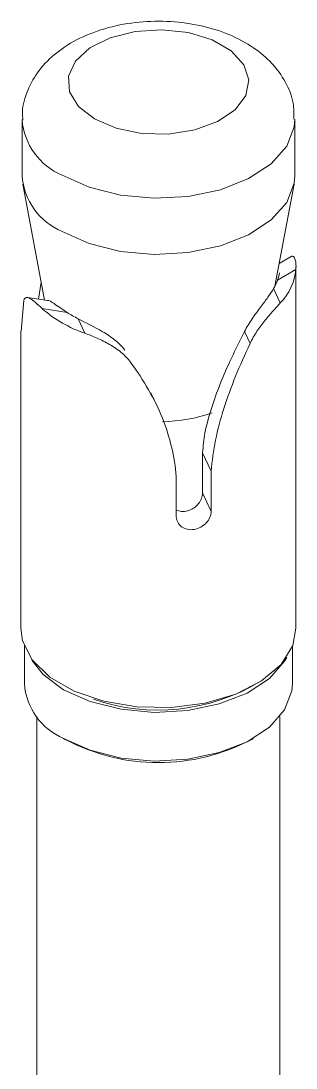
# Model space of a CAD drawing. Extents: x -976302 to -776254, y 5665 to 231437.
# Drawn here: x -790329.2 to -790268.8, y 84243.3 to 84472.9 of the extents above; entities that cross this region are included whole.
import ezdxf

# ---------------------------------------------------------------- set-up
doc = ezdxf.new("R2010")
doc.units = 0
doc.header["$LTSCALE"] = 1000
doc.header["$MEASUREMENT"] = 0

msp = doc.modelspace()

# ---------------------------------------------------------------- linework, layer by layer
at = {"linetype": 'Continuous', "lineweight": 15}
for p, q in [((-790328.95, 84451.27), (-790328.95, 84438.94)), ((-790328.95, 84451.27), (-790328.95, 84438.94)), ((-790328.95, 84451.27), (-790328.95, 84438.94)), ((-790328.95, 84451.27), (-790328.95, 84438.94)), ((-790269.07, 84438.94), (-790269.07, 84451.27)), ((-790269.07, 84438.94), (-790269.07, 84451.27)), ((-790269.07, 84438.94), (-790269.07, 84451.27)), ((-790269.07, 84438.94), (-790269.07, 84451.27)), ((-790328.78, 84437.08), (-790324.01, 84411.67)), ((-790328.78, 84437.08), (-790324.01, 84411.67)), ((-790328.78, 84437.08), (-790324.01, 84411.67)), ((-790328.78, 84437.08), (-790324.01, 84411.67)), ((-790273.44, 84414.74), (-790269.24, 84437.08)), ((-790273.44, 84414.74), (-790269.24, 84437.08)), ((-790273.44, 84414.74), (-790269.24, 84437.08)), ((-790273.44, 84414.74), (-790269.24, 84437.08)), ((-790269.89, 84421.2), (-790272.51, 84419.68)), ((-790269.89, 84421.2), (-790272.51, 84419.68)), ((-790269.89, 84421.2), (-790272.51, 84419.68)), ((-790269.89, 84421.2), (-790272.51, 84419.68)), ((-790272.87, 84416.07), (-790268.84, 84418.4)), ((-790272.87, 84416.07), (-790268.84, 84418.4)), ((-790268.82, 84339.71), (-790268.82, 84419.06)), ((-790268.82, 84339.71), (-790268.82, 84419.06)), ((-790268.82, 84339.71), (-790268.82, 84419.06)), ((-790268.82, 84339.71), (-790268.82, 84419.06)), ((-790325.36, 84411.88), (-790324.75, 84415.61)), ((-790325.36, 84411.88), (-790324.75, 84415.61)), ((-790325.36, 84411.88), (-790324.75, 84415.61)), ((-790325.36, 84411.88), (-790324.75, 84415.61)), ((-790272.26, 84411.03), (-790273.73, 84414.2)), ((-790272.26, 84411.03), (-790273.73, 84414.2)), ((-790328.57, 84411.59), (-790329.15, 84404.87)), ((-790328.57, 84411.59), (-790329.15, 84404.87)), ((-790328.57, 84411.59), (-790329.15, 84404.87)), ((-790328.57, 84411.59), (-790329.15, 84404.87)), ((-790323.32, 84411.57), (-790327.73, 84412.25)), ((-790323.32, 84411.57), (-790327.73, 84412.25)), ((-790323.32, 84411.57), (-790327.73, 84412.25)), ((-790323.32, 84411.57), (-790327.73, 84412.25)), ((-790324.51, 84409.79), (-790319.02, 84408.94)), ((-790324.51, 84409.79), (-790319.02, 84408.94)), ((-790316.65, 84407.57), (-790315.18, 84404.39)), ((-790316.65, 84407.57), (-790315.18, 84404.39)), ((-790329.21, 84404.87), (-790329.21, 84339.71)), ((-790329.21, 84404.87), (-790329.21, 84339.71)), ((-790329.21, 84404.87), (-790329.21, 84339.71)), ((-790329.21, 84404.87), (-790329.21, 84339.71)), ((-790280.12, 84404.76), (-790278.9, 84402.14)), ((-790280.12, 84404.76), (-790278.9, 84402.14)), ((-790299.18, 84388.15), (-790300.67, 84391.37)), ((-790299.18, 84388.15), (-790300.67, 84391.37)), ((-790299.18, 84388.15), (-790300.67, 84391.37)), ((-790299.18, 84388.15), (-790300.67, 84391.37)), ((-790289.31, 84378.2), (-790287.44, 84374.15)), ((-790289.31, 84369.4), (-790289.31, 84378.2)), ((-790289.31, 84378.2), (-790287.44, 84374.15)), ((-790289.31, 84369.4), (-790289.31, 84378.2)), ((-790287.44, 84374.15), (-790287.44, 84365.35)), ((-790287.44, 84374.15), (-790287.44, 84365.35)), ((-790295.09, 84364.17), (-790295.09, 84372.97)), ((-790295.09, 84364.17), (-790295.09, 84372.97)), ((-790289.31, 84369.4), (-790287.44, 84365.35)), ((-790289.31, 84369.4), (-790287.44, 84365.35)), ((-790328.45, 84335.84), (-790328.45, 84327.59)), ((-790328.45, 84335.84), (-790328.45, 84327.59)), ((-790328.45, 84335.84), (-790328.45, 84327.59)), ((-790328.45, 84335.84), (-790328.45, 84327.59)), ((-790269.57, 84327.59), (-790269.57, 84335.84)), ((-790269.57, 84327.59), (-790269.57, 84335.84)), ((-790269.57, 84327.59), (-790269.57, 84335.84)), ((-790269.57, 84327.59), (-790269.57, 84335.84)), ((-790325.68, 84320.39), (-790325.68, 84232.67)), ((-790325.68, 84320.39), (-790325.68, 84232.67)), ((-790325.68, 84320.39), (-790325.68, 84232.67)), ((-790325.68, 84320.39), (-790325.68, 84232.67)), ((-790272.34, 84232.67), (-790272.34, 84320.39)), ((-790272.34, 84232.67), (-790272.34, 84320.39)), ((-790272.34, 84232.67), (-790272.34, 84320.39)), ((-790272.34, 84232.67), (-790272.34, 84320.39)), ((-790319.83, 84315.57), (-790319.48, 84315.37)), ((-790319.83, 84315.57), (-790319.48, 84315.37)), ((-790319.83, 84315.57), (-790319.48, 84315.37)), ((-790319.83, 84315.57), (-790319.48, 84315.37)), ((-790278.55, 84315.37), (-790278.19, 84315.57)), ((-790278.55, 84315.37), (-790278.19, 84315.57)), ((-790278.55, 84315.37), (-790278.19, 84315.57)), ((-790278.55, 84315.37), (-790278.19, 84315.57))]:
    msp.add_line(p, q, dxfattribs=at)
at = {"linetype": 'Continuous', "lineweight": 15, "flags": 128}
for points in [[(-790313.07, 84451.37), (-790308.3, 84449.34), (-790302.71, 84448.21), (-790296.79, 84448.08), (-790291.06, 84448.97), (-790286.05, 84450.79), (-790282.18, 84453.38), (-790279.81, 84456.52), (-790279.15, 84459.92), (-790280.25, 84463.28), (-790283.02, 84466.3), (-790287.21, 84468.72), (-790292.45, 84470.32), (-790298.27, 84470.95), (-790304.16, 84470.57), (-790309.59, 84469.2), (-790314.08, 84466.97), (-790317.23, 84464.08), (-790318.76, 84460.77), (-790318.54, 84457.35), (-790316.59, 84454.13), (-790313.07, 84451.37)], [(-790313.07, 84451.37), (-790308.3, 84449.34), (-790302.71, 84448.21), (-790296.79, 84448.08), (-790291.06, 84448.97), (-790286.05, 84450.79), (-790282.18, 84453.38), (-790279.81, 84456.52), (-790279.15, 84459.92), (-790280.25, 84463.28), (-790283.02, 84466.3), (-790287.21, 84468.72), (-790292.45, 84470.32), (-790298.27, 84470.95), (-790304.16, 84470.57), (-790309.59, 84469.2), (-790314.08, 84466.97), (-790317.23, 84464.08), (-790318.76, 84460.77), (-790318.54, 84457.35), (-790316.59, 84454.13), (-790313.07, 84451.37)], [(-790313.07, 84451.37), (-790308.3, 84449.34), (-790302.71, 84448.21), (-790296.79, 84448.08), (-790291.06, 84448.97), (-790286.05, 84450.79), (-790282.18, 84453.38), (-790279.81, 84456.52), (-790279.15, 84459.92), (-790280.25, 84463.28), (-790283.02, 84466.3), (-790287.21, 84468.72), (-790292.45, 84470.32), (-790298.27, 84470.95), (-790304.16, 84470.57), (-790309.59, 84469.2), (-790314.08, 84466.97), (-790317.23, 84464.08), (-790318.76, 84460.77), (-790318.54, 84457.35), (-790316.59, 84454.13), (-790313.07, 84451.37)], [(-790313.07, 84451.37), (-790308.3, 84449.34), (-790302.71, 84448.21), (-790296.79, 84448.08), (-790291.06, 84448.97), (-790286.05, 84450.79), (-790282.18, 84453.38), (-790279.81, 84456.52), (-790279.15, 84459.92), (-790280.25, 84463.28), (-790283.02, 84466.3), (-790287.21, 84468.72), (-790292.45, 84470.32), (-790298.27, 84470.95), (-790304.16, 84470.57), (-790309.59, 84469.2), (-790314.08, 84466.97), (-790317.23, 84464.08), (-790318.76, 84460.77), (-790318.54, 84457.35), (-790316.59, 84454.13), (-790313.07, 84451.37)], [(-790320.18, 84439.05), (-790314.25, 84436.39), (-790307.37, 84434.67), (-790299.95, 84433.99), (-790292.48, 84434.4), (-790285.42, 84435.87), (-790279.21, 84438.3), (-790274.25, 84441.55), (-790270.84, 84445.41), (-790269.2, 84449.64), (-790269.07, 84451.3)], [(-790320.18, 84439.05), (-790314.25, 84436.39), (-790307.37, 84434.67), (-790299.95, 84433.99), (-790292.48, 84434.4), (-790285.42, 84435.87), (-790279.21, 84438.3), (-790274.25, 84441.55), (-790270.84, 84445.41), (-790269.2, 84449.64), (-790269.07, 84451.3)], [(-790320.18, 84439.05), (-790314.25, 84436.39), (-790307.37, 84434.67), (-790299.95, 84433.99), (-790292.48, 84434.4), (-790285.42, 84435.87), (-790279.21, 84438.3), (-790274.25, 84441.55), (-790270.84, 84445.41), (-790269.2, 84449.64), (-790269.07, 84451.3)], [(-790320.18, 84439.05), (-790314.25, 84436.39), (-790307.37, 84434.67), (-790299.95, 84433.99), (-790292.48, 84434.4), (-790285.42, 84435.87), (-790279.21, 84438.3), (-790274.25, 84441.55), (-790270.84, 84445.41), (-790269.2, 84449.64), (-790269.07, 84451.3)], [(-790320.18, 84426.72), (-790314.25, 84424.06), (-790307.37, 84422.34), (-790299.95, 84421.67), (-790292.48, 84422.07), (-790285.42, 84423.54), (-790279.21, 84425.98), (-790274.25, 84429.23), (-790270.84, 84433.09), (-790269.2, 84437.32), (-790269.07, 84438.94)], [(-790320.18, 84426.72), (-790314.25, 84424.06), (-790307.37, 84422.34), (-790299.95, 84421.67), (-790292.48, 84422.07), (-790285.42, 84423.54), (-790279.21, 84425.98), (-790274.25, 84429.23), (-790270.84, 84433.09), (-790269.2, 84437.32), (-790269.07, 84438.94)], [(-790320.18, 84426.72), (-790314.25, 84424.06), (-790307.37, 84422.34), (-790299.95, 84421.67), (-790292.48, 84422.07), (-790285.42, 84423.54), (-790279.21, 84425.98), (-790274.25, 84429.23), (-790270.84, 84433.09), (-790269.2, 84437.32), (-790269.07, 84438.94)], [(-790320.18, 84426.72), (-790314.25, 84424.06), (-790307.37, 84422.34), (-790299.95, 84421.67), (-790292.48, 84422.07), (-790285.42, 84423.54), (-790279.21, 84425.98), (-790274.25, 84429.23), (-790270.84, 84433.09), (-790269.2, 84437.32), (-790269.07, 84438.94)], [(-790268.82, 84339.71), (-790269.55, 84335.91), (-790272.11, 84331.8), (-790276.36, 84328.18), (-790282.04, 84325.29), (-790288.78, 84323.31), (-790296.17, 84322.36), (-790303.74, 84322.49), (-790311, 84323.71), (-790317.52, 84325.94), (-790322.87, 84329.03), (-790326.72, 84332.79), (-790328.83, 84336.98), (-790329.21, 84339.71)], [(-790268.82, 84339.71), (-790269.55, 84335.91), (-790272.11, 84331.8), (-790276.36, 84328.18), (-790282.04, 84325.29), (-790288.78, 84323.31), (-790296.17, 84322.36), (-790303.74, 84322.49), (-790311, 84323.71), (-790317.52, 84325.94), (-790322.87, 84329.03), (-790326.72, 84332.79), (-790328.83, 84336.98), (-790329.21, 84339.71)], [(-790268.82, 84339.71), (-790269.55, 84335.91), (-790272.11, 84331.8), (-790276.36, 84328.18), (-790282.04, 84325.29), (-790288.78, 84323.31), (-790296.17, 84322.36), (-790303.74, 84322.49), (-790311, 84323.71), (-790317.52, 84325.94), (-790322.87, 84329.03), (-790326.72, 84332.79), (-790328.83, 84336.98), (-790329.21, 84339.71)], [(-790268.82, 84339.71), (-790269.55, 84335.91), (-790272.11, 84331.8), (-790276.36, 84328.18), (-790282.04, 84325.29), (-790288.78, 84323.31), (-790296.17, 84322.36), (-790303.74, 84322.49), (-790311, 84323.71), (-790317.52, 84325.94), (-790322.87, 84329.03), (-790326.72, 84332.79), (-790328.83, 84336.98), (-790329.21, 84339.71)], [(-790326.83, 84332.71), (-790324.35, 84329.62), (-790319.83, 84326.25)], [(-790326.83, 84332.71), (-790324.35, 84329.62), (-790319.83, 84326.25)], [(-790326.83, 84332.71), (-790324.35, 84329.62), (-790319.83, 84326.25)], [(-790326.83, 84332.71), (-790324.35, 84329.62), (-790319.83, 84326.25)], [(-790319.83, 84326.25), (-790314, 84323.64), (-790307.22, 84321.95), (-790299.94, 84321.29), (-790292.59, 84321.69), (-790285.65, 84323.13), (-790279.54, 84325.52), (-790274.66, 84328.72), (-790271.31, 84332.51), (-790270.84, 84333.34)], [(-790319.83, 84326.25), (-790314, 84323.64), (-790307.22, 84321.95), (-790299.94, 84321.29), (-790292.59, 84321.69), (-790285.65, 84323.13), (-790279.54, 84325.52), (-790274.66, 84328.72), (-790271.31, 84332.51), (-790270.84, 84333.34)], [(-790319.83, 84326.25), (-790314, 84323.64), (-790307.22, 84321.95), (-790299.94, 84321.29), (-790292.59, 84321.69), (-790285.65, 84323.13), (-790279.54, 84325.52), (-790274.66, 84328.72), (-790271.31, 84332.51), (-790270.84, 84333.34)], [(-790319.83, 84326.25), (-790314, 84323.64), (-790307.22, 84321.95), (-790299.94, 84321.29), (-790292.59, 84321.69), (-790285.65, 84323.13), (-790279.54, 84325.52), (-790274.66, 84328.72), (-790271.31, 84332.51), (-790270.84, 84333.34)], [(-790319.83, 84315.57), (-790314, 84312.96), (-790307.22, 84311.27), (-790299.94, 84310.6), (-790292.59, 84311), (-790285.65, 84312.45), (-790279.54, 84314.84), (-790274.66, 84318.04), (-790271.31, 84321.83), (-790269.7, 84325.99), (-790269.57, 84327.59)], [(-790319.83, 84315.57), (-790314, 84312.96), (-790307.22, 84311.27), (-790299.94, 84310.6), (-790292.59, 84311), (-790285.65, 84312.45), (-790279.54, 84314.84), (-790274.66, 84318.04), (-790271.31, 84321.83), (-790269.7, 84325.99), (-790269.57, 84327.59)], [(-790319.83, 84315.57), (-790314, 84312.96), (-790307.22, 84311.27), (-790299.94, 84310.6), (-790292.59, 84311), (-790285.65, 84312.45), (-790279.54, 84314.84), (-790274.66, 84318.04), (-790271.31, 84321.83), (-790269.7, 84325.99), (-790269.57, 84327.59)], [(-790319.83, 84315.57), (-790314, 84312.96), (-790307.22, 84311.27), (-790299.94, 84310.6), (-790292.59, 84311), (-790285.65, 84312.45), (-790279.54, 84314.84), (-790274.66, 84318.04), (-790271.31, 84321.83), (-790269.7, 84325.99), (-790269.57, 84327.59)]]:
    msp.add_lwpolyline(points, dxfattribs=at)
at = {"linetype": 'Continuous', "lineweight": 15}
for centre, radius, start, end in [((-790314.55, 84452.36), 14.45, 184.7512, 247.0583), ((-790314.55, 84452.36), 14.45, 184.7512, 247.0583), ((-790314.58, 84440), 14.41, 184.2066, 247.1136), ((-790314.58, 84440), 14.41, 184.2066, 247.1136), ((-790281.14, 84419.63), 12.36, 315.9205, 354.2826), ((-790281.14, 84419.63), 12.36, 315.9205, 354.2826), ((-790283.01, 84419.64), 10.75, 329.5973, 340.6057), ((-790283.01, 84419.64), 10.75, 329.5973, 340.6057), ((-790305.96, 84431.15), 28.3, 229.0183, 250.9871), ((-790305.96, 84431.15), 28.3, 229.0183, 250.9871), ((-790305.29, 84429.99), 25.13, 236.8797, 243.1257), ((-790305.29, 84429.99), 25.13, 236.8797, 243.1257), ((-790298.78, 84420.33), 35.33, 271.1134, 289.0491), ((-790298.78, 84420.33), 35.33, 271.1134, 289.0491), ((-790299.15, 84365.2), 43.42, 251.0044, 300.9742), ((-790299.15, 84365.2), 43.42, 251.0044, 300.9742), ((-790314.32, 84328.63), 14.17, 184.2066, 247.1136), ((-790314.32, 84328.63), 14.17, 184.2066, 247.1136), ((-790299.01, 84353.95), 43.68, 242.0664, 297.9389), ((-790299.01, 84353.95), 43.68, 242.0664, 297.9389)]:
    msp.add_arc(centre, radius, start, end, dxfattribs=at)
for points, knots in [([(-790269.26, 84451.33), (-790269.26, 84452.5), (-790269.26, 84455.35), (-790271.03, 84459.6), (-790274.01, 84463.74), (-790278.15, 84467.22), (-790283.36, 84470.01), (-790289.53, 84471.96), (-790296.32, 84472.91), (-790303.3, 84472.78), (-790310.13, 84471.57), (-790316.29, 84469.3), (-790321.41, 84466.12), (-790325.32, 84462.25), (-790327.83, 84457.79), (-790329.04, 84453.92), (-790328.82, 84451.69), (-790328.77, 84451.09)], [0, 0, 0, 0, 0.045086, 0.109701, 0.174018, 0.241603, 0.314333, 0.391028, 0.468459, 0.545931, 0.624206, 0.704209, 0.778492, 0.848177, 0.91354, 0.976815, 1, 1, 1, 1]), ([(-790269.26, 84451.33), (-790269.26, 84452.5), (-790269.26, 84455.35), (-790271.03, 84459.6), (-790274.01, 84463.74), (-790278.15, 84467.22), (-790283.36, 84470.01), (-790289.53, 84471.96), (-790296.32, 84472.91), (-790303.3, 84472.78), (-790310.13, 84471.57), (-790316.29, 84469.3), (-790321.41, 84466.12), (-790325.32, 84462.25), (-790327.83, 84457.79), (-790329.04, 84453.92), (-790328.82, 84451.69), (-790328.77, 84451.09)], [0, 0, 0, 0, 0.045086, 0.109701, 0.174018, 0.241603, 0.314333, 0.391028, 0.468459, 0.545931, 0.624206, 0.704209, 0.778492, 0.848177, 0.91354, 0.976815, 1, 1, 1, 1]), ([(-790269.26, 84451.33), (-790269.26, 84452.5), (-790269.26, 84455.35), (-790271.03, 84459.6), (-790274.01, 84463.74), (-790278.15, 84467.22), (-790283.36, 84470.01), (-790289.53, 84471.96), (-790296.32, 84472.91), (-790303.3, 84472.78), (-790310.13, 84471.57), (-790316.29, 84469.3), (-790321.41, 84466.12), (-790325.32, 84462.25), (-790327.83, 84457.79), (-790329.04, 84453.92), (-790328.82, 84451.69), (-790328.77, 84451.09)], [0, 0, 0, 0, 0.045086, 0.109701, 0.174018, 0.241603, 0.314333, 0.391028, 0.468459, 0.545931, 0.624206, 0.704209, 0.778492, 0.848177, 0.91354, 0.976815, 1, 1, 1, 1]), ([(-790269.26, 84451.33), (-790269.26, 84452.5), (-790269.26, 84455.35), (-790271.03, 84459.6), (-790274.01, 84463.74), (-790278.15, 84467.22), (-790283.36, 84470.01), (-790289.53, 84471.96), (-790296.32, 84472.91), (-790303.3, 84472.78), (-790310.13, 84471.57), (-790316.29, 84469.3), (-790321.41, 84466.12), (-790325.32, 84462.25), (-790327.83, 84457.79), (-790329.04, 84453.92), (-790328.82, 84451.69), (-790328.77, 84451.09)], [0, 0, 0, 0, 0.045086, 0.109701, 0.174018, 0.241603, 0.314333, 0.391028, 0.468459, 0.545931, 0.624206, 0.704209, 0.778492, 0.848177, 0.91354, 0.976815, 1, 1, 1, 1]), ([(-790269.84, 84421.12), (-790269.79, 84421.18), (-790269.52, 84421.5), (-790268.99, 84420.87), (-790268.78, 84419.63), (-790268.83, 84418.58), (-790268.84, 84418.4)], [0, 0, 0, 0, 0.082905, 0.429524, 0.8997, 1, 1, 1, 1]), ([(-790269.84, 84421.12), (-790269.79, 84421.18), (-790269.52, 84421.5), (-790268.99, 84420.87), (-790268.78, 84419.63), (-790268.83, 84418.58), (-790268.84, 84418.4)], [0, 0, 0, 0, 0.082905, 0.429524, 0.8997, 1, 1, 1, 1]), ([(-790269.84, 84421.12), (-790269.79, 84421.18), (-790269.52, 84421.5), (-790268.99, 84420.87), (-790268.78, 84419.63), (-790268.83, 84418.58), (-790268.84, 84418.4)], [0, 0, 0, 0, 0.082905, 0.429524, 0.8997, 1, 1, 1, 1]), ([(-790269.84, 84421.12), (-790269.79, 84421.18), (-790269.52, 84421.5), (-790268.99, 84420.87), (-790268.78, 84419.63), (-790268.83, 84418.58), (-790268.84, 84418.4)], [0, 0, 0, 0, 0.082905, 0.429524, 0.8997, 1, 1, 1, 1]), ([(-790272.47, 84417.65), (-790272.47, 84417.63), (-790272.46, 84417.26), (-790272.67, 84416.65), (-790272.87, 84416.07)], [0, 0, 0, 0, 0.059277, 1, 1, 1, 1]), ([(-790272.47, 84417.65), (-790272.47, 84417.63), (-790272.46, 84417.26), (-790272.67, 84416.65), (-790272.87, 84416.07)], [0, 0, 0, 0, 0.059277, 1, 1, 1, 1]), ([(-790272.47, 84417.65), (-790272.47, 84417.63), (-790272.46, 84417.26), (-790272.67, 84416.65), (-790272.87, 84416.07)], [0, 0, 0, 0, 0.059277, 1, 1, 1, 1]), ([(-790272.47, 84417.65), (-790272.47, 84417.63), (-790272.46, 84417.26), (-790272.67, 84416.65), (-790272.87, 84416.07)], [0, 0, 0, 0, 0.059277, 1, 1, 1, 1]), ([(-790273.73, 84414.2), (-790274.09, 84413.6), (-790274.5, 84412.98), (-790275.47, 84411.63), (-790276.02, 84410.89), (-790276.91, 84409.71), (-790277.21, 84409.31), (-790277.83, 84408.45), (-790278.14, 84408.01), (-790278.74, 84407.12), (-790279.04, 84406.66), (-790279.6, 84405.73), (-790279.87, 84405.24), (-790280.12, 84404.76)], [0, 0, 0, 0, 0.25, 0.25, 0.5, 0.5, 0.625, 0.625, 0.75, 0.75, 0.875, 0.875, 1, 1, 1, 1]), ([(-790273.73, 84414.2), (-790274.09, 84413.6), (-790274.5, 84412.98), (-790275.47, 84411.63), (-790276.02, 84410.89), (-790276.91, 84409.71), (-790277.21, 84409.31), (-790277.83, 84408.45), (-790278.14, 84408.01), (-790278.74, 84407.12), (-790279.04, 84406.66), (-790279.6, 84405.73), (-790279.87, 84405.24), (-790280.12, 84404.76)], [0, 0, 0, 0, 0.25, 0.25, 0.5, 0.5, 0.625, 0.625, 0.75, 0.75, 0.875, 0.875, 1, 1, 1, 1]), ([(-790273.73, 84414.2), (-790274.09, 84413.6), (-790274.5, 84412.98), (-790275.47, 84411.63), (-790276.02, 84410.89), (-790276.91, 84409.71), (-790277.21, 84409.31), (-790277.83, 84408.45), (-790278.14, 84408.01), (-790278.74, 84407.12), (-790279.04, 84406.66), (-790279.6, 84405.73), (-790279.87, 84405.24), (-790280.12, 84404.76)], [0, 0, 0, 0, 0.25, 0.25, 0.5, 0.5, 0.625, 0.625, 0.75, 0.75, 0.875, 0.875, 1, 1, 1, 1]), ([(-790273.73, 84414.2), (-790274.09, 84413.6), (-790274.5, 84412.98), (-790275.47, 84411.63), (-790276.02, 84410.89), (-790276.91, 84409.71), (-790277.21, 84409.31), (-790277.83, 84408.45), (-790278.14, 84408.01), (-790278.74, 84407.12), (-790279.04, 84406.66), (-790279.6, 84405.73), (-790279.87, 84405.24), (-790280.12, 84404.76)], [0, 0, 0, 0, 0.25, 0.25, 0.5, 0.5, 0.625, 0.625, 0.75, 0.75, 0.875, 0.875, 1, 1, 1, 1]), ([(-790324.51, 84409.79), (-790325.07, 84410.29), (-790325.57, 84410.75), (-790326.48, 84411.52), (-790326.88, 84411.83), (-790327.57, 84412.23), (-790327.85, 84412.31), (-790328.29, 84412.18), (-790328.45, 84411.97), (-790328.57, 84411.59)], [0, 0, 0, 0, 0.25, 0.25, 0.5, 0.5, 0.75, 0.75, 1, 1, 1, 1]), ([(-790324.51, 84409.79), (-790325.07, 84410.29), (-790325.57, 84410.75), (-790326.48, 84411.52), (-790326.88, 84411.83), (-790327.57, 84412.23), (-790327.85, 84412.31), (-790328.29, 84412.18), (-790328.45, 84411.97), (-790328.57, 84411.59)], [0, 0, 0, 0, 0.25, 0.25, 0.5, 0.5, 0.75, 0.75, 1, 1, 1, 1]), ([(-790324.51, 84409.79), (-790325.07, 84410.29), (-790325.57, 84410.75), (-790326.48, 84411.52), (-790326.88, 84411.83), (-790327.57, 84412.23), (-790327.85, 84412.31), (-790328.29, 84412.18), (-790328.45, 84411.97), (-790328.57, 84411.59)], [0, 0, 0, 0, 0.25, 0.25, 0.5, 0.5, 0.75, 0.75, 1, 1, 1, 1]), ([(-790324.51, 84409.79), (-790325.07, 84410.29), (-790325.57, 84410.75), (-790326.48, 84411.52), (-790326.88, 84411.83), (-790327.57, 84412.23), (-790327.85, 84412.31), (-790328.29, 84412.18), (-790328.45, 84411.97), (-790328.57, 84411.59)], [0, 0, 0, 0, 0.25, 0.25, 0.5, 0.5, 0.75, 0.75, 1, 1, 1, 1]), ([(-790319.02, 84408.94), (-790320.05, 84409.62), (-790321.78, 84410.76), (-790323.07, 84411.67), (-790323.31, 84411.54), (-790323.32, 84411.53)], [0, 0, 0, 0, 0.576538, 0.970429, 1, 1, 1, 1]), ([(-790319.02, 84408.94), (-790320.05, 84409.62), (-790321.78, 84410.76), (-790323.07, 84411.67), (-790323.31, 84411.54), (-790323.32, 84411.53)], [0, 0, 0, 0, 0.576538, 0.970429, 1, 1, 1, 1]), ([(-790319.02, 84408.94), (-790320.05, 84409.62), (-790321.78, 84410.76), (-790323.07, 84411.67), (-790323.31, 84411.54), (-790323.32, 84411.53)], [0, 0, 0, 0, 0.576538, 0.970429, 1, 1, 1, 1]), ([(-790319.02, 84408.94), (-790320.05, 84409.62), (-790321.78, 84410.76), (-790323.07, 84411.67), (-790323.31, 84411.54), (-790323.32, 84411.53)], [0, 0, 0, 0, 0.576538, 0.970429, 1, 1, 1, 1]), ([(-790272.26, 84411.03), (-790272.74, 84410.5), (-790273.27, 84409.93), (-790274.38, 84408.68), (-790274.99, 84407.99), (-790276.2, 84406.49), (-790276.81, 84405.68), (-790277.95, 84403.96), (-790278.46, 84403.08), (-790278.9, 84402.14)], [0, 0, 0, 0, 0.25, 0.25, 0.5, 0.5, 0.75, 0.75, 1, 1, 1, 1]), ([(-790272.26, 84411.03), (-790272.74, 84410.5), (-790273.27, 84409.93), (-790274.38, 84408.68), (-790274.99, 84407.99), (-790276.2, 84406.49), (-790276.81, 84405.68), (-790277.95, 84403.96), (-790278.46, 84403.08), (-790278.9, 84402.14)], [0, 0, 0, 0, 0.25, 0.25, 0.5, 0.5, 0.75, 0.75, 1, 1, 1, 1]), ([(-790272.26, 84411.03), (-790272.74, 84410.5), (-790273.27, 84409.93), (-790274.38, 84408.68), (-790274.99, 84407.99), (-790276.2, 84406.49), (-790276.81, 84405.68), (-790277.95, 84403.96), (-790278.46, 84403.08), (-790278.9, 84402.14)], [0, 0, 0, 0, 0.25, 0.25, 0.5, 0.5, 0.75, 0.75, 1, 1, 1, 1]), ([(-790272.26, 84411.03), (-790272.74, 84410.5), (-790273.27, 84409.93), (-790274.38, 84408.68), (-790274.99, 84407.99), (-790276.2, 84406.49), (-790276.81, 84405.68), (-790277.95, 84403.96), (-790278.46, 84403.08), (-790278.9, 84402.14)], [0, 0, 0, 0, 0.25, 0.25, 0.5, 0.5, 0.75, 0.75, 1, 1, 1, 1]), ([(-790306.38, 84400.7), (-790306.98, 84401.49), (-790307.72, 84402.22), (-790309.42, 84403.58), (-790310.34, 84404.19), (-790313.15, 84405.85), (-790315, 84406.73), (-790316.65, 84407.57)], [0, 0, 0, 0, 0.25, 0.25, 0.5, 0.5, 1, 1, 1, 1]), ([(-790306.38, 84400.7), (-790306.98, 84401.49), (-790307.72, 84402.22), (-790309.42, 84403.58), (-790310.34, 84404.19), (-790313.15, 84405.85), (-790315, 84406.73), (-790316.65, 84407.57)], [0, 0, 0, 0, 0.25, 0.25, 0.5, 0.5, 1, 1, 1, 1]), ([(-790306.38, 84400.7), (-790306.98, 84401.49), (-790307.72, 84402.22), (-790309.42, 84403.58), (-790310.34, 84404.19), (-790313.15, 84405.85), (-790315, 84406.73), (-790316.65, 84407.57)], [0, 0, 0, 0, 0.25, 0.25, 0.5, 0.5, 1, 1, 1, 1]), ([(-790306.38, 84400.7), (-790306.98, 84401.49), (-790307.72, 84402.22), (-790309.42, 84403.58), (-790310.34, 84404.19), (-790313.15, 84405.85), (-790315, 84406.73), (-790316.65, 84407.57)], [0, 0, 0, 0, 0.25, 0.25, 0.5, 0.5, 1, 1, 1, 1]), ([(-790305.17, 84398.08), (-790305.74, 84398.85), (-790306.43, 84399.56), (-790308, 84400.86), (-790308.87, 84401.43), (-790310.66, 84402.47), (-790311.58, 84402.92), (-790313.39, 84403.72), (-790314.3, 84404.07), (-790315.18, 84404.39)], [0, 0, 0, 0, 0.25, 0.25, 0.5, 0.5, 0.75, 0.75, 1, 1, 1, 1]), ([(-790305.17, 84398.08), (-790305.74, 84398.85), (-790306.43, 84399.56), (-790308, 84400.86), (-790308.87, 84401.43), (-790310.66, 84402.47), (-790311.58, 84402.92), (-790313.39, 84403.72), (-790314.3, 84404.07), (-790315.18, 84404.39)], [0, 0, 0, 0, 0.25, 0.25, 0.5, 0.5, 0.75, 0.75, 1, 1, 1, 1]), ([(-790305.17, 84398.08), (-790305.74, 84398.85), (-790306.43, 84399.56), (-790308, 84400.86), (-790308.87, 84401.43), (-790310.66, 84402.47), (-790311.58, 84402.92), (-790313.39, 84403.72), (-790314.3, 84404.07), (-790315.18, 84404.39)], [0, 0, 0, 0, 0.25, 0.25, 0.5, 0.5, 0.75, 0.75, 1, 1, 1, 1]), ([(-790305.17, 84398.08), (-790305.74, 84398.85), (-790306.43, 84399.56), (-790308, 84400.86), (-790308.87, 84401.43), (-790310.66, 84402.47), (-790311.58, 84402.92), (-790313.39, 84403.72), (-790314.3, 84404.07), (-790315.18, 84404.39)], [0, 0, 0, 0, 0.25, 0.25, 0.5, 0.5, 0.75, 0.75, 1, 1, 1, 1]), ([(-790288.8, 84382.55), (-790288.06, 84386.08), (-790286.92, 84389.64), (-790284.71, 84395.15), (-790283.89, 84397.01), (-790282.08, 84400.85), (-790281.12, 84402.79), (-790280.12, 84404.76)], [0, 0, 0, 0, 0.5, 0.5, 0.75, 0.75, 1, 1, 1, 1]), ([(-790288.8, 84382.55), (-790288.06, 84386.08), (-790286.92, 84389.64), (-790284.71, 84395.15), (-790283.89, 84397.01), (-790282.08, 84400.85), (-790281.12, 84402.79), (-790280.12, 84404.76)], [0, 0, 0, 0, 0.5, 0.5, 0.75, 0.75, 1, 1, 1, 1]), ([(-790288.8, 84382.55), (-790288.06, 84386.08), (-790286.92, 84389.64), (-790284.71, 84395.15), (-790283.89, 84397.01), (-790282.08, 84400.85), (-790281.12, 84402.79), (-790280.12, 84404.76)], [0, 0, 0, 0, 0.5, 0.5, 0.75, 0.75, 1, 1, 1, 1]), ([(-790288.8, 84382.55), (-790288.06, 84386.08), (-790286.92, 84389.64), (-790284.71, 84395.15), (-790283.89, 84397.01), (-790282.08, 84400.85), (-790281.12, 84402.79), (-790280.12, 84404.76)], [0, 0, 0, 0, 0.5, 0.5, 0.75, 0.75, 1, 1, 1, 1]), ([(-790278.9, 84402.14), (-790280.04, 84399.71), (-790281.11, 84397.33), (-790283.04, 84392.6), (-790283.91, 84390.24), (-790286.14, 84383.22), (-790287.09, 84378.67), (-790287.44, 84374.15)], [0, 0, 0, 0, 0.25, 0.25, 0.5, 0.5, 1, 1, 1, 1]), ([(-790278.9, 84402.14), (-790280.04, 84399.71), (-790281.11, 84397.33), (-790283.04, 84392.6), (-790283.91, 84390.24), (-790286.14, 84383.22), (-790287.09, 84378.67), (-790287.44, 84374.15)], [0, 0, 0, 0, 0.25, 0.25, 0.5, 0.5, 1, 1, 1, 1]), ([(-790278.9, 84402.14), (-790280.04, 84399.71), (-790281.11, 84397.33), (-790283.04, 84392.6), (-790283.91, 84390.24), (-790286.14, 84383.22), (-790287.09, 84378.67), (-790287.44, 84374.15)], [0, 0, 0, 0, 0.25, 0.25, 0.5, 0.5, 1, 1, 1, 1]), ([(-790278.9, 84402.14), (-790280.04, 84399.71), (-790281.11, 84397.33), (-790283.04, 84392.6), (-790283.91, 84390.24), (-790286.14, 84383.22), (-790287.09, 84378.67), (-790287.44, 84374.15)], [0, 0, 0, 0, 0.25, 0.25, 0.5, 0.5, 1, 1, 1, 1]), ([(-790295.09, 84372.97), (-790295.47, 84377.38), (-790296.48, 84381.61), (-790298.98, 84387.85), (-790299.99, 84389.92), (-790302.34, 84394.03), (-790303.67, 84396.05), (-790305.17, 84398.08)], [0, 0, 0, 0, 0.5, 0.5, 0.75, 0.75, 1, 1, 1, 1]), ([(-790295.09, 84372.97), (-790295.47, 84377.38), (-790296.48, 84381.61), (-790298.98, 84387.85), (-790299.99, 84389.92), (-790302.34, 84394.03), (-790303.67, 84396.05), (-790305.17, 84398.08)], [0, 0, 0, 0, 0.5, 0.5, 0.75, 0.75, 1, 1, 1, 1]), ([(-790295.09, 84372.97), (-790295.47, 84377.38), (-790296.48, 84381.61), (-790298.98, 84387.85), (-790299.99, 84389.92), (-790302.34, 84394.03), (-790303.67, 84396.05), (-790305.17, 84398.08)], [0, 0, 0, 0, 0.5, 0.5, 0.75, 0.75, 1, 1, 1, 1]), ([(-790295.09, 84372.97), (-790295.47, 84377.38), (-790296.48, 84381.61), (-790298.98, 84387.85), (-790299.99, 84389.92), (-790302.34, 84394.03), (-790303.67, 84396.05), (-790305.17, 84398.08)], [0, 0, 0, 0, 0.5, 0.5, 0.75, 0.75, 1, 1, 1, 1]), ([(-790295.09, 84365.61), (-790294.71, 84365.49), (-790293.93, 84365.25), (-790292.63, 84365.4), (-790291.4, 84365.92), (-790290.36, 84366.78), (-790289.63, 84367.85), (-790289.34, 84368.77), (-790289.32, 84369.27), (-790289.31, 84369.4)], [0, 0, 0, 0, 0.154183, 0.312079, 0.468323, 0.625343, 0.784388, 0.943609, 1, 1, 1, 1]), ([(-790295.09, 84365.61), (-790294.71, 84365.49), (-790293.93, 84365.25), (-790292.63, 84365.4), (-790291.4, 84365.92), (-790290.36, 84366.78), (-790289.63, 84367.85), (-790289.34, 84368.77), (-790289.32, 84369.27), (-790289.31, 84369.4)], [0, 0, 0, 0, 0.154183, 0.312079, 0.468323, 0.625343, 0.784388, 0.943609, 1, 1, 1, 1]), ([(-790295.09, 84365.61), (-790294.71, 84365.49), (-790293.93, 84365.25), (-790292.63, 84365.4), (-790291.4, 84365.92), (-790290.36, 84366.78), (-790289.63, 84367.85), (-790289.34, 84368.77), (-790289.32, 84369.27), (-790289.31, 84369.4)], [0, 0, 0, 0, 0.154183, 0.312079, 0.468323, 0.625343, 0.784388, 0.943609, 1, 1, 1, 1]), ([(-790295.09, 84365.61), (-790294.71, 84365.49), (-790293.93, 84365.25), (-790292.63, 84365.4), (-790291.4, 84365.92), (-790290.36, 84366.78), (-790289.63, 84367.85), (-790289.34, 84368.77), (-790289.32, 84369.27), (-790289.31, 84369.4)], [0, 0, 0, 0, 0.154183, 0.312079, 0.468323, 0.625343, 0.784388, 0.943609, 1, 1, 1, 1]), ([(-790287.44, 84365.35), (-790287.44, 84364.92), (-790287.53, 84364.48), (-790287.9, 84363.61), (-790288.18, 84363.19), (-790289.21, 84362.07), (-790290.19, 84361.53), (-790291.69, 84361.3), (-790292.2, 84361.32), (-790293.14, 84361.52), (-790293.57, 84361.71), (-790294.67, 84362.51), (-790295.09, 84363.31), (-790295.09, 84364.17)], [0, 0, 0, 0, 0.125, 0.125, 0.25, 0.25, 0.5, 0.5, 0.625, 0.625, 0.75, 0.75, 1, 1, 1, 1]), ([(-790287.44, 84365.35), (-790287.44, 84364.92), (-790287.53, 84364.48), (-790287.9, 84363.61), (-790288.18, 84363.19), (-790289.21, 84362.07), (-790290.19, 84361.53), (-790291.69, 84361.3), (-790292.2, 84361.32), (-790293.14, 84361.52), (-790293.57, 84361.71), (-790294.67, 84362.51), (-790295.09, 84363.31), (-790295.09, 84364.17)], [0, 0, 0, 0, 0.125, 0.125, 0.25, 0.25, 0.5, 0.5, 0.625, 0.625, 0.75, 0.75, 1, 1, 1, 1]), ([(-790287.44, 84365.35), (-790287.44, 84364.92), (-790287.53, 84364.48), (-790287.9, 84363.61), (-790288.18, 84363.19), (-790289.21, 84362.07), (-790290.19, 84361.53), (-790291.69, 84361.3), (-790292.2, 84361.32), (-790293.14, 84361.52), (-790293.57, 84361.71), (-790294.67, 84362.51), (-790295.09, 84363.31), (-790295.09, 84364.17)], [0, 0, 0, 0, 0.125, 0.125, 0.25, 0.25, 0.5, 0.5, 0.625, 0.625, 0.75, 0.75, 1, 1, 1, 1]), ([(-790287.44, 84365.35), (-790287.44, 84364.92), (-790287.53, 84364.48), (-790287.9, 84363.61), (-790288.18, 84363.19), (-790289.21, 84362.07), (-790290.19, 84361.53), (-790291.69, 84361.3), (-790292.2, 84361.32), (-790293.14, 84361.52), (-790293.57, 84361.71), (-790294.67, 84362.51), (-790295.09, 84363.31), (-790295.09, 84364.17)], [0, 0, 0, 0, 0.125, 0.125, 0.25, 0.25, 0.5, 0.5, 0.625, 0.625, 0.75, 0.75, 1, 1, 1, 1])]:
    msp.add_open_spline(points, degree=3, knots=knots, dxfattribs=at)
msp.add_open_spline([(-790289.31, 84378.2), (-790289.2, 84379.64), (-790289.03, 84381.09), (-790288.8, 84382.55)], degree=3, dxfattribs=at)
msp.add_open_spline([(-790289.31, 84378.2), (-790289.2, 84379.64), (-790289.03, 84381.09), (-790288.8, 84382.55)], degree=3, dxfattribs=at)
msp.add_open_spline([(-790289.31, 84378.2), (-790289.2, 84379.64), (-790289.03, 84381.09), (-790288.8, 84382.55)], degree=3, dxfattribs=at)
msp.add_open_spline([(-790289.31, 84378.2), (-790289.2, 84379.64), (-790289.03, 84381.09), (-790288.8, 84382.55)], degree=3, dxfattribs=at)

doc.saveas('drawing.dxf')
